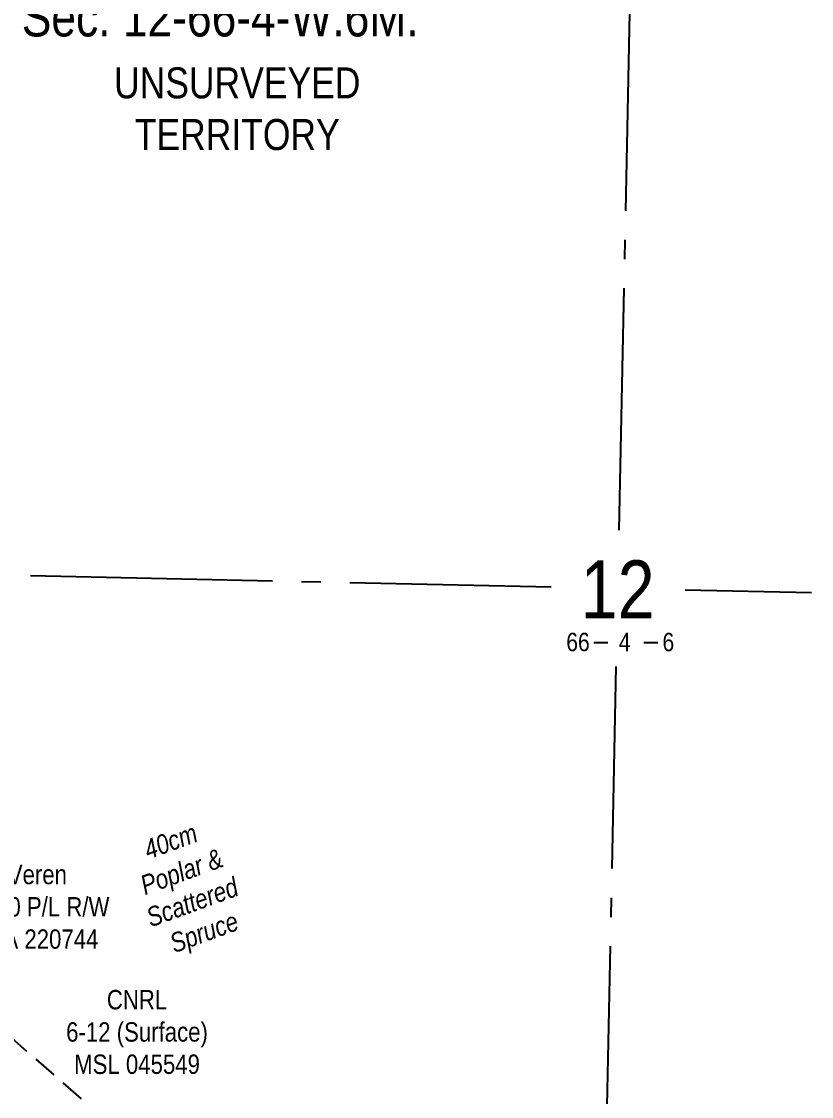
# Model space of a CAD drawing. Extents: x 401730 to 409626, y 6061258 to 6066665.
# Drawn here: x 405216 to 405624, y 6061900 to 6062455 of the extents above; entities that cross this region are included whole.
import ezdxf
from ezdxf.enums import TextEntityAlignment as Align

# ---------------------------------------------------------------- set-up
doc = ezdxf.new("R2010")
doc.units = 0
doc.header["$LTSCALE"] = 5
doc.header["$PDSIZE"] = 0.5
doc.linetypes.add('foc-ACCESSROAD', pattern=[3.75, 2.5, -1.25])
doc.linetypes.add('foc-QUARTERLINE', pattern=[33, 25, -3, 2, -3])
doc.layers.get('Defpoints').update_dxf_attribs({"color": 9})
for name, color, linetype in [('10', 1, 'Continuous'), ('9', 3, 'Continuous'), ('C-SYMBOL', 7, 'Continuous'), ('F-WS', 190, 'foc-ACCESSROAD'), ('L-QSEC', 8, 'foc-QUARTERLINE'), ('L-SECLBL', 7, 'Continuous'), ('L-UNS-T', 3, 'Continuous'), ('T-BUSH-T', 110, 'Continuous')]:
    doc.layers.add(name, color=color, linetype=linetype)
for name, color, linetype, lineweight in [('C-AR-T', 13, 'Continuous', 9), ('F-RW-T', 190, 'Continuous', 9), ('F-WS-T', 190, 'Continuous', 9)]:
    doc.layers.add(name, color=color, linetype=linetype, lineweight=lineweight)
doc.styles.add('175L', font='ARIALN.TTF', dxfattribs={"height": 20})
doc.styles.add('80CG', font='ARIALN.TTF', dxfattribs={"height": 10})
doc.styles.add('80L', font='ARIALN.TTF', dxfattribs={"height": 10})
doc.styles.add('SIMPLEX', font='ARIALN.TTF')
doc.dimstyles.new('Compass 5 000', dxfattribs={"dimscale": 5, "dimtxt": 9, "dimasz": 2, "dimexe": 0.2, "dimexo": 0.0625, "dimgap": 0.5, "dimtad": 0, "dimtih": 1, "dimtoh": 1, "dimzin": 0, "dimdsep": 46, "dimtxsty": '80CG', "dimcen": 0.1, "dimse1": 1, "dimse2": 1, "dimclrd": 256, "dimclrt": 256, "dimaunit": 1, "dimadec": 4, "dimazin": 0, "dimtfac": 0.06, "dimtofl": 0, "dimtmove": 0, "dimatfit": 1, "dimfxl": 0.2, "dimtolj": 1, "dimtzin": 0, "dimlwd": -1, "dimarcsym": 0})

# ---------------------------------------------------------------- blocks, each defined once
blk = doc.blocks.new('L-SECLBL')
at = {"layer": '9', "color": 7}
for p, q in [((-5.08, -27.83), (-12.29, -27.83)), ((20.7, -27.83), (13.5, -27.83))]:
    blk.add_line(p, q, dxfattribs=at)
at = {"layer": '10', "color": 2, "style": 'SIMPLEX'}
blk.add_attdef('SEC', text='', height=30, dxfattribs=at).set_placement((0, 0), align=Align.MIDDLE)
at = {"layer": '10', "color": 5, "style": '80L'}
blk.add_attdef('TWP', text='', height=9.5, dxfattribs=at).set_placement((-14.43, -27.37), align=Align.MIDDLE_RIGHT)
blk.add_attdef('RGE', text='', height=9.5, dxfattribs=at).set_placement((3.62, -27.37), align=Align.MIDDLE_CENTER)
blk.add_attdef('MER', text='', height=9.5, dxfattribs=at).set_placement((23.17, -27.37), align=Align.MIDDLE_LEFT)
blk = doc.blocks.new('*D26')
at = {"layer": 'C-AR-T', "transparency": 16777216}
for p, q in [((405063.51, 6061975.49), (405184.43, 6061997.66)), ((405024.18, 6061968.28), (405014.34, 6061966.47))]:
    blk.add_line(p, q, dxfattribs=at)
for points in [[(405063.21, 6061977.13), (405063.81, 6061973.85), (405053.67, 6061973.68)], [(405023.88, 6061969.91), (405024.48, 6061966.64), (405034.01, 6061970.08)]]:
    blk.add_solid(points, dxfattribs=at)
at = {"layer": 'Defpoints', "color": 0, "transparency": 16777216}
for p in [(405053.67, 6061973.68), (405053.99, 6061971.96), (405034.33, 6061968.36)]:
    blk.add_point(p, dxfattribs=at)
at = {"layer": 'C-AR-T', "transparency": 16777216, "insert": (405223.97, 6061997.66), "char_height": 10, "attachment_point": 5, "style": '80CG'}
blk.add_mtext('\\A1;Veren\\P20.00 P/L R/W\\PPLA 220744', dxfattribs=at)
blk = doc.blocks.new('*D51')
at = {"layer": 'Defpoints', "color": 0, "transparency": 16777216}
for p in [(405208.67, 6061858.93), (405199.36, 6061845.67), (405209.34, 6061846.19)]:
    blk.add_point(p, dxfattribs=at)
at = {"layer": 'F-RW-T', "transparency": 16777216}
for p, q in [((405218.65, 6061859.46), (405242.98, 6061860.74)), ((405188.7, 6061857.88), (405178.71, 6061857.35))]:
    blk.add_line(p, q, dxfattribs=at)
for points in [[(405188.61, 6061859.54), (405188.79, 6061856.21), (405198.69, 6061858.4)], [(405218.57, 6061861.12), (405218.74, 6061857.79), (405208.67, 6061858.93)]]:
    blk.add_solid(points, dxfattribs=at)
at = {"layer": 'F-RW-T', "transparency": 16777216, "insert": (405282.07, 6061860.74), "char_height": 10, "attachment_point": 5, "style": '80CG', "bg_fill": 3, "box_fill_scale": 1.1, "bg_fill_color": 256, "bg_fill_true_color": 13158600, "bg_fill_transparency": 0}
blk.add_mtext('\\A1;CNRL\\P10.00 P/L R/W\\PPlan 052 4987\\PPLA 052315', dxfattribs=at)

msp = doc.modelspace()

# ---------------------------------------------------------------- linework, layer by layer
at = {"layer": 'F-WS', "flags": 128}
msp.add_lwpolyline([(405052.719, 6061714.894), (405045.243, 6061700.412), (405043.697, 6061708.695), (405043.425, 6061710.195), (405034.147, 6061722.349), (405038.244, 6061730.229), (405050.528, 6061735.918), (405064.141, 6061742.223), (405191.034, 6061800.996), (405132.299, 6061852.497), (405204.812, 6061935.196), (405279.995, 6061869.275), (405212.197, 6061791.953), (405207.481, 6061786.575), (405072.118, 6061723.879), (405058.505, 6061717.574), (405052.719, 6061714.894)], close=True, dxfattribs=at)
at = {"layer": 'L-QSEC'}
for p, q in [((405524.473, 6062192.107), (405540.584, 6062966.27)), ((404890.484, 6062176.057), (405489.326, 6062162.872)), ((405558.593, 6062161.347), (405623.826, 6062159.911)), ((405507.033, 6061357.576), (405523.01, 6062121.814))]:
    msp.add_line(p, q, dxfattribs=at)

# ---------------------------------------------------------------- block references
at = {"layer": 'L-SECLBL'}
msp.add_blockref('L-SECLBL', (405523.7, 6062161.791), dxfattribs=at).add_auto_attribs({'SEC': '12', 'TWP': '66', 'RGE': '4', 'MER': '6'})

# ---------------------------------------------------------------- texts
at = {"layer": 'C-SYMBOL', "color": 3, "insert": (405318.402, 6062500.374), "char_height": 20, "width": 366.72578, "attachment_point": 2, "style": '175L'}
msp.add_mtext('Theor. N.W.1/4\\PSec. 12-66-4-W.6M.', dxfattribs=at)
at = {"layer": 'L-UNS-T', "color": 3, "insert": (405327.218, 6062409.614), "char_height": 16, "attachment_point": 5, "style": '80L'}
msp.add_mtext_dynamic_manual_height_columns('UNSURVEYED TERRITORY', width=126.41375, gutter_width=47.5, heights=[0], dxfattribs=at)
at = {"layer": 'T-BUSH-T', "color": 3, "insert": (405263.067, 6062026.096), "char_height": 10, "attachment_point": 1, "rotation": 20, "style": '80L'}
msp.add_mtext_dynamic_manual_height_columns('\\pi15.783;{\\fArial Narrow|b0|i1|c0|p34;\\C256;40cm \\P\\pi7.8296;Poplar & \\P\\pi5.0397;Scattered \\P\\pi11.834;Spruce}', width=58.86519, gutter_width=45.019, heights=[0], dxfattribs=at)

# ---------------------------------------------------------------- dimensions: what is measured, and where the dimension line sits
at = {"layer": 'C-AR-T'}
dim = msp.add_linear_dim(base=(405053.672, 6061973.684), p1=(405034.328, 6061968.357), p2=(405053.987, 6061971.962), angle=10.39189, text='Veren\\P20.00 P/L R/W\\PPLA 220744', dimstyle='Compass 5 000', dxfattribs=at)
dim.commit()
dim.dimension.update_dxf_attribs({"geometry": '*D26', "text_midpoint": (405223.973, 6061997.664), "dimtype": 161})

# ---------------------------------------------------------------- next in the draw order: dimensions: what is measured, and where the dimension line sits
at = {"layer": 'F-RW-T'}
dim = msp.add_linear_dim(base=(405208.669, 6061858.93), p1=(405199.357, 6061845.665), p2=(405209.34, 6061846.191), angle=3.01559, text='CNRL\\P10.00 P/L R/W\\PPlan 052 4987\\PPLA 052315', dimstyle='Compass 5 000', override={"dimtfill": 1}, dxfattribs=at)
dim.commit()
dim.dimension.update_dxf_attribs({"geometry": '*D51', "text_midpoint": (405282.068, 6061860.737), "dimtype": 161})

# ---------------------------------------------------------------- next in the draw order: texts
at = {"layer": 'F-WS-T', "insert": (405275.443, 6061954.795), "char_height": 10, "attachment_point": 2, "rotation": 0.02477, "style": '80L'}
msp.add_mtext_dynamic_manual_height_columns('CNRL\\P6-12 (Surface)\\PMSL 045549', width=81.33135, gutter_width=50, heights=[0], dxfattribs=at)

doc.saveas('drawing.dxf')
